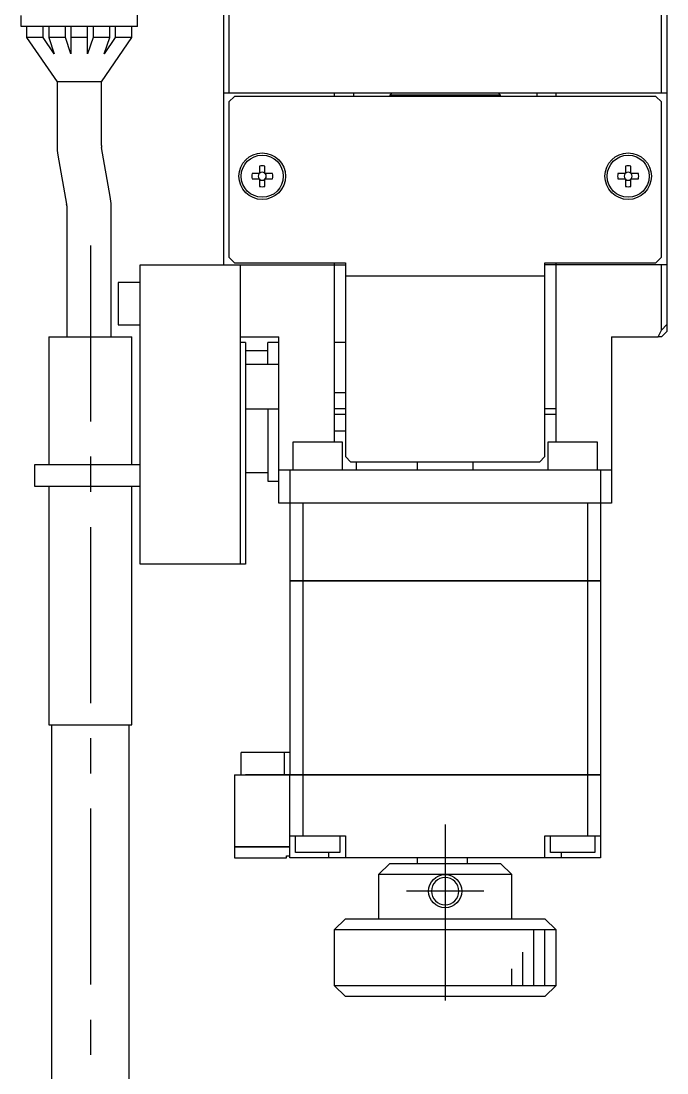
# Model space of a CAD drawing. Extents: x 0 to 730, y -8 to 432.
# Drawn here: x 266.5 to 324.7, y 161 to 255.9 of the extents above; entities that cross this region are included whole.
import ezdxf

# ---------------------------------------------------------------- set-up
doc = ezdxf.new("R2010")
doc.units = 0
doc.header["$LTSCALE"] = 0.5
doc.linetypes.add('CENTER', pattern=[50.8, 31.75, -6.35, 6.35, -6.35])
for name, color, linetype in [('MSM_CENTER', 1, 'CENTER'), ('MSM_CONTINUOUS', 7, 'CONTINUOUS'), ('MSM_NARROW', 5, 'CONTINUOUS')]:
    doc.layers.add(name, color=color, linetype=linetype)

msp = doc.modelspace()

# ---------------------------------------------------------------- linework, layer by layer
at = {"layer": 'MSM_CENTER'}
for p, q in [((272.724, 235.659), (272.724, 85.659)), ((304.724, 183.409), (304.724, 165.409)), ((308.223, 177.409), (301.223, 177.409))]:
    msp.add_line(p, q, dxfattribs=at)
at = {"layer": 'MSM_CONTINUOUS'}
for p, q in [((284.724, 262.909), (284.724, 233.909)), ((324.724, 262.909), (324.724, 227.909)), ((285.224, 261.796), (285.224, 249.409)), ((324.224, 249.409), (324.224, 261.796)), ((276.974, 255.409), (276.974, 257.409)), ((266.474, 255.409), (266.474, 256.409)), ((276.974, 255.409), (266.474, 255.409)), ((266.974, 255.409), (266.974, 254.409)), ((268.474, 254.409), (268.474, 255.409)), ((268.974, 255.409), (268.974, 254.409)), ((270.474, 254.409), (270.474, 255.409)), ((270.974, 255.409), (270.974, 252.954)), ((272.474, 252.954), (272.474, 255.409)), ((272.974, 255.409), (272.974, 254.409)), ((274.474, 254.409), (274.474, 255.409)), ((274.974, 255.409), (274.974, 254.409)), ((276.474, 254.409), (276.474, 255.409)), ((268.474, 254.409), (266.974, 254.409)), ((266.974, 254.409), (269.724, 250.409)), ((269.474, 252.954), (268.474, 254.409)), ((270.474, 254.409), (268.974, 254.409)), ((268.974, 254.409), (269.474, 252.954)), ((270.974, 252.954), (270.474, 254.409)), ((272.474, 254.409), (270.974, 254.409)), ((272.974, 254.409), (272.474, 252.954)), ((274.474, 254.409), (272.974, 254.409)), ((273.724, 250.409), (276.474, 254.409)), ((274.974, 254.409), (273.974, 252.954)), ((273.974, 252.954), (274.474, 254.409)), ((276.474, 254.409), (274.974, 254.409)), ((273.724, 250.409), (269.724, 250.409)), ((269.724, 250.409), (269.724, 244.671)), ((273.724, 244.671), (273.724, 250.409)), ((324.724, 249.409), (284.724, 249.409)), ((285.724, 249.109), (285.224, 248.609)), ((323.724, 249.109), (285.724, 249.109)), ((294.724, 249.409), (294.724, 249.109)), ((296.474, 249.109), (296.474, 249.409)), ((299.924, 249.409), (299.724, 249.209)), ((309.724, 249.209), (299.724, 249.209)), ((299.724, 249.209), (299.724, 249.109)), ((309.724, 249.209), (309.524, 249.409)), ((309.724, 249.109), (309.724, 249.209)), ((312.974, 249.409), (312.974, 249.109)), ((314.724, 249.109), (314.724, 249.409)), ((324.224, 248.609), (323.724, 249.109)), ((285.224, 248.609), (285.224, 234.609)), ((324.224, 234.609), (324.224, 248.609)), ((274.516, 240.09), (273.739, 244.497)), ((269.799, 243.803), (270.577, 239.396)), ((287.984, 242.149), (287.304, 242.149)), ((287.984, 242.828), (287.984, 242.149)), ((288.464, 242.149), (288.464, 242.828)), ((289.143, 242.149), (288.464, 242.149)), ((320.984, 242.149), (320.304, 242.149)), ((320.984, 242.828), (320.984, 242.149)), ((321.464, 242.149), (321.464, 242.828)), ((322.143, 242.149), (321.464, 242.149)), ((287.304, 241.669), (287.984, 241.669)), ((287.984, 241.669), (287.984, 240.989)), ((288.464, 241.669), (289.143, 241.669)), ((288.464, 240.989), (288.464, 241.669)), ((320.304, 241.669), (320.984, 241.669)), ((320.984, 241.669), (320.984, 240.989)), ((321.464, 240.989), (321.464, 241.669)), ((321.464, 241.669), (322.143, 241.669)), ((270.592, 239.222), (270.592, 227.409)), ((274.592, 227.409), (274.592, 239.222)), ((285.224, 234.609), (285.724, 234.109)), ((323.724, 234.109), (324.224, 234.609)), ((277.224, 206.909), (277.224, 233.909)), ((277.224, 233.909), (295.724, 233.909)), ((285.724, 234.109), (295.724, 234.109)), ((286.224, 233.909), (286.224, 206.909)), ((294.724, 234.109), (294.724, 217.909)), ((295.724, 234.109), (295.724, 216.609)), ((313.724, 216.609), (313.724, 234.109)), ((313.724, 234.109), (323.724, 234.109)), ((324.724, 233.909), (313.724, 233.909)), ((314.724, 217.909), (314.724, 234.109)), ((324.224, 228.021), (324.224, 233.909)), ((295.724, 232.909), (313.724, 232.909)), ((275.224, 232.309), (275.224, 228.509)), ((277.224, 232.309), (275.224, 232.309)), ((275.224, 228.509), (277.224, 228.509)), ((323.917, 227.409), (324.224, 228.021)), ((324.224, 228.021), (324.724, 228.521)), ((324.724, 227.909), (324.224, 227.409)), ((268.974, 227.409), (276.474, 227.409)), ((268.974, 227.409), (268.974, 215.909)), ((276.474, 215.909), (276.474, 227.409)), ((286.224, 227.409), (289.724, 227.409)), ((286.724, 226.909), (286.224, 226.909)), ((286.724, 226.909), (286.724, 206.909)), ((288.724, 224.909), (288.724, 226.909)), ((289.724, 226.909), (288.724, 226.909)), ((289.724, 212.409), (289.724, 227.409)), ((295.724, 226.909), (294.724, 226.909)), ((319.724, 227.409), (319.724, 212.409)), ((319.724, 227.409), (323.917, 227.409)), ((324.224, 227.409), (323.917, 227.409)), ((288.724, 226.159), (286.724, 226.159)), ((289.724, 224.909), (286.724, 224.909)), ((294.724, 222.409), (295.724, 222.409)), ((286.724, 220.909), (289.724, 220.909)), ((288.724, 220.909), (288.724, 214.409)), ((295.724, 220.909), (294.724, 220.909)), ((295.724, 220.409), (294.724, 220.409)), ((314.724, 220.909), (313.724, 220.909)), ((314.724, 220.409), (313.724, 220.409)), ((295.724, 218.909), (294.724, 218.909)), ((295.474, 217.909), (290.974, 217.909)), ((290.974, 217.909), (290.974, 215.409)), ((295.474, 215.409), (295.474, 217.909)), ((318.474, 217.909), (313.974, 217.909)), ((313.974, 217.909), (313.974, 215.409)), ((318.474, 215.409), (318.474, 217.909)), ((295.724, 216.609), (296.224, 216.109)), ((313.224, 216.109), (313.724, 216.609)), ((267.724, 213.909), (267.724, 215.909)), ((267.724, 215.909), (277.224, 215.909)), ((313.224, 216.109), (296.224, 216.109)), ((296.724, 215.409), (296.724, 216.109)), ((302.224, 215.409), (302.224, 216.109)), ((307.224, 216.109), (307.224, 215.409)), ((288.724, 215.159), (286.724, 215.159)), ((289.724, 215.409), (319.724, 215.409)), ((290.724, 215.409), (290.724, 205.419)), ((318.724, 215.409), (318.724, 205.419)), ((277.224, 213.909), (267.724, 213.909)), ((268.974, 213.909), (268.974, 192.409)), ((276.474, 192.409), (276.474, 213.909)), ((288.724, 214.409), (289.724, 214.409)), ((319.724, 212.409), (289.724, 212.409)), ((291.878, 212.409), (291.878, 205.419)), ((317.569, 212.409), (317.569, 205.419)), ((286.724, 206.909), (277.224, 206.909)), ((290.724, 205.419), (318.724, 205.419)), ((290.724, 205.409), (290.724, 187.919)), ((318.724, 205.409), (290.724, 205.409)), ((290.734, 205.409), (290.734, 205.419)), ((291.878, 205.409), (291.878, 187.919)), ((291.882, 205.409), (291.882, 205.419)), ((317.565, 205.409), (317.565, 205.419)), ((317.569, 205.409), (317.569, 187.919)), ((318.714, 205.409), (318.714, 205.419)), ((318.724, 205.409), (318.724, 187.919)), ((268.974, 192.409), (276.474, 192.409)), ((269.224, 192.409), (269.224, 144.409)), ((276.224, 144.409), (276.224, 192.409)), ((286.324, 187.909), (286.324, 189.909)), ((290.724, 189.909), (286.324, 189.909)), ((290.224, 187.919), (290.224, 189.909)), ((285.724, 187.909), (285.724, 181.419)), ((285.724, 187.909), (318.724, 187.909)), ((286.724, 187.909), (286.724, 187.919)), ((286.724, 187.919), (318.724, 187.919)), ((290.724, 180.409), (290.724, 187.909)), ((290.734, 187.909), (290.734, 187.919)), ((291.878, 187.909), (291.878, 182.409)), ((291.882, 187.909), (291.882, 187.919)), ((317.565, 187.909), (317.565, 187.919)), ((317.569, 187.909), (317.569, 182.409)), ((318.714, 187.909), (318.714, 187.919)), ((318.724, 187.909), (318.724, 180.409)), ((290.724, 182.409), (295.724, 182.409)), ((291.224, 180.909), (291.224, 182.409)), ((295.224, 182.409), (295.224, 180.909)), ((295.724, 182.409), (295.724, 180.409)), ((313.724, 180.409), (313.724, 182.409)), ((313.724, 182.409), (318.724, 182.409)), ((314.224, 180.909), (314.224, 182.409)), ((318.224, 182.409), (318.224, 180.909)), ((285.724, 181.419), (290.724, 181.419)), ((285.724, 181.409), (285.724, 180.409)), ((290.724, 181.409), (285.724, 181.409)), ((285.734, 181.409), (285.734, 181.419)), ((285.724, 180.409), (290.424, 180.409)), ((290.424, 180.409), (290.424, 180.609)), ((290.424, 180.609), (290.724, 180.609)), ((318.724, 180.409), (290.724, 180.409)), ((295.224, 180.909), (291.224, 180.909)), ((294.224, 180.409), (294.224, 180.909)), ((302.224, 179.909), (302.224, 180.409)), ((306.724, 179.909), (306.724, 180.409)), ((318.224, 180.909), (314.224, 180.909)), ((315.224, 180.409), (315.224, 180.909)), ((298.724, 178.909), (299.724, 179.909)), ((299.724, 179.909), (309.724, 179.909)), ((309.724, 179.909), (310.724, 178.909)), ((310.724, 178.909), (298.724, 178.909)), ((298.724, 178.909), (298.724, 174.909)), ((310.724, 174.909), (310.724, 178.909)), ((295.724, 174.909), (294.724, 173.909)), ((295.724, 174.909), (313.724, 174.909)), ((314.724, 173.909), (313.724, 174.909)), ((314.724, 173.909), (294.724, 173.909)), ((294.724, 173.909), (294.724, 168.909)), ((314.724, 168.909), (314.724, 173.909)), ((294.724, 168.909), (314.724, 168.909)), ((294.724, 168.909), (295.724, 167.909)), ((313.724, 167.909), (314.724, 168.909)), ((313.724, 167.909), (295.724, 167.909))]:
    msp.add_line(p, q, dxfattribs=at)
for centre, radius in [((288.224, 241.909), 2.1), ((321.224, 241.909), 2.1), ((288.224, 241.909), 1.9), ((321.224, 241.909), 1.9)]:
    msp.add_circle(centre, radius, dxfattribs=at)
at = {"layer": 'MSM_CONTINUOUS', "extrusion": (0, 0, -1)}
msp.add_circle((-304.723, 177.409), 1.23, dxfattribs=at)
at = {"layer": 'MSM_CONTINUOUS'}
for centre, radius, start, end in [((274.724, 244.671), 5, 180, 190), ((274.724, 244.671), 1, 180, 190), ((288.224, 241.909), 0.95, 165.36671, 194.63329), ((288.224, 241.909), 0.365, 138.84963, 221.15037), ((288.224, 241.909), 0.95, 75.36671, 104.63329), ((288.224, 241.909), 0.365, 48.84963, 131.15037), ((288.224, 241.909), 0.365, 318.84963, 41.15037), ((288.224, 241.909), 0.95, 345.36671, 14.63329), ((321.224, 241.909), 0.95, 165.36671, 194.63329), ((321.224, 241.909), 0.365, 138.84963, 221.15037), ((321.224, 241.909), 0.95, 75.36671, 104.63329), ((321.224, 241.909), 0.365, 48.84963, 131.15037), ((321.224, 241.909), 0.365, 318.84963, 41.15037), ((321.224, 241.909), 0.95, 345.36671, 14.63329), ((288.224, 241.909), 0.365, 228.84963, 311.15037), ((321.224, 241.909), 0.365, 228.84963, 311.15037), ((288.224, 241.909), 0.95, 255.36671, 284.63329), ((321.224, 241.909), 0.95, 255.36671, 284.63329), ((269.592, 239.222), 1, 0, 10), ((269.592, 239.222), 5, 0, 10)]:
    msp.add_arc(centre, radius, start, end, dxfattribs=at)
at = {"layer": 'MSM_NARROW'}
for p, q in [((312.724, 168.909), (312.724, 173.909)), ((313.724, 168.909), (313.724, 173.909)), ((311.724, 168.909), (311.724, 171.909)), ((310.724, 168.909), (310.724, 170.409))]:
    msp.add_line(p, q, dxfattribs=at)
msp.add_circle((304.723, 177.409), 1.5, dxfattribs=at)

doc.saveas('drawing.dxf')
